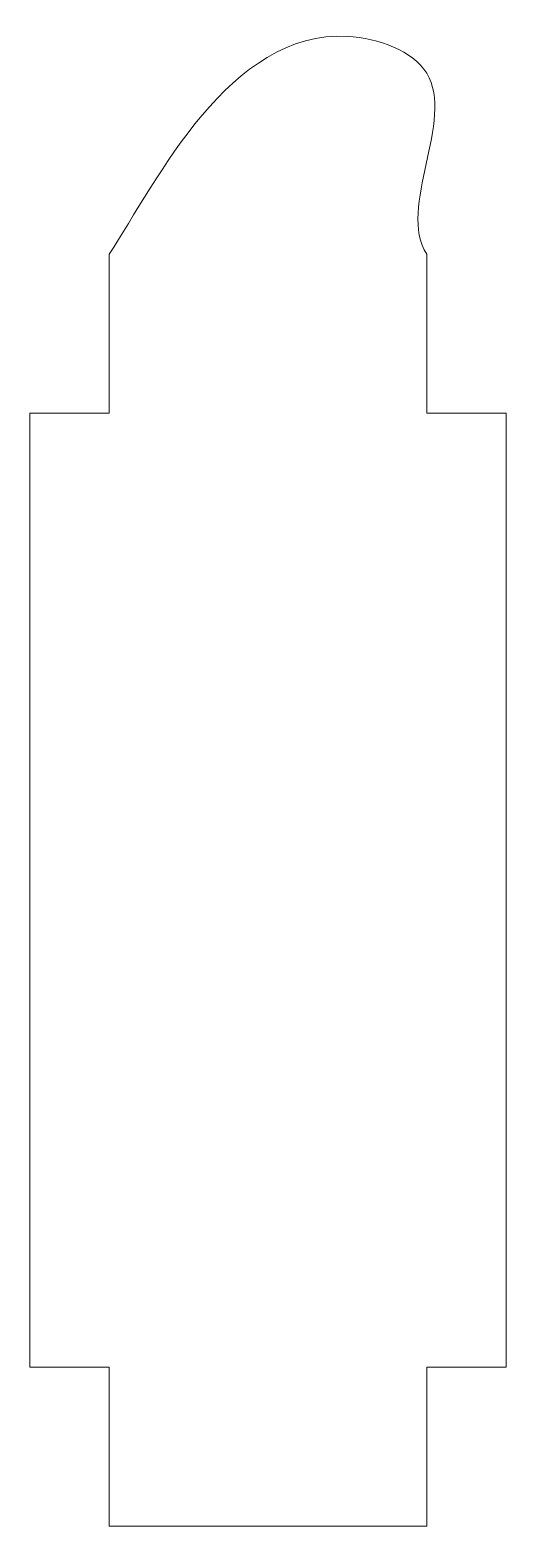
# Model space of a CAD drawing. Header units: inches. Extents: x -0.19 to 0.19, y -0.5 to 0.68.
import ezdxf

# ---------------------------------------------------------------- set-up
doc = ezdxf.new("R2010")
doc.units = ezdxf.units.IN
doc.header["$MEASUREMENT"] = 0

msp = doc.modelspace()

# ---------------------------------------------------------------- linework, layer by layer
at = {"color": 7, "linetype": 'Continuous', "lineweight": 15}
for p, q in [((-0.125, 0.375), (-0.125, 0.5)), ((0.125, 0.375), (0.125, 0.5)), ((-0.1875, -0.375), (-0.1875, 0.375)), ((-0.125, 0.375), (-0.1875, 0.375)), ((0.1875, 0.375), (0.125, 0.375)), ((0.1875, -0.375), (0.1875, 0.375)), ((-0.125, -0.375), (-0.1875, -0.375)), ((-0.125, -0.375), (-0.125, -0.5)), ((0.125, -0.375), (0.125, -0.5)), ((0.1875, -0.375), (0.125, -0.375)), ((-0.125, -0.5), (0.125, -0.5))]:
    msp.add_line(p, q, dxfattribs=at)
msp.add_open_spline([(-0.125, 0.5), (-0.0872, 0.558), (-0.0152, 0.7075), (0.1699, 0.6394), (0.1014, 0.5361), (0.125, 0.5)], degree=3, knots=[0, 0, 0, 0, 0.552545, 0.698481, 1, 1, 1, 1], dxfattribs=at)

doc.saveas('drawing.dxf')
